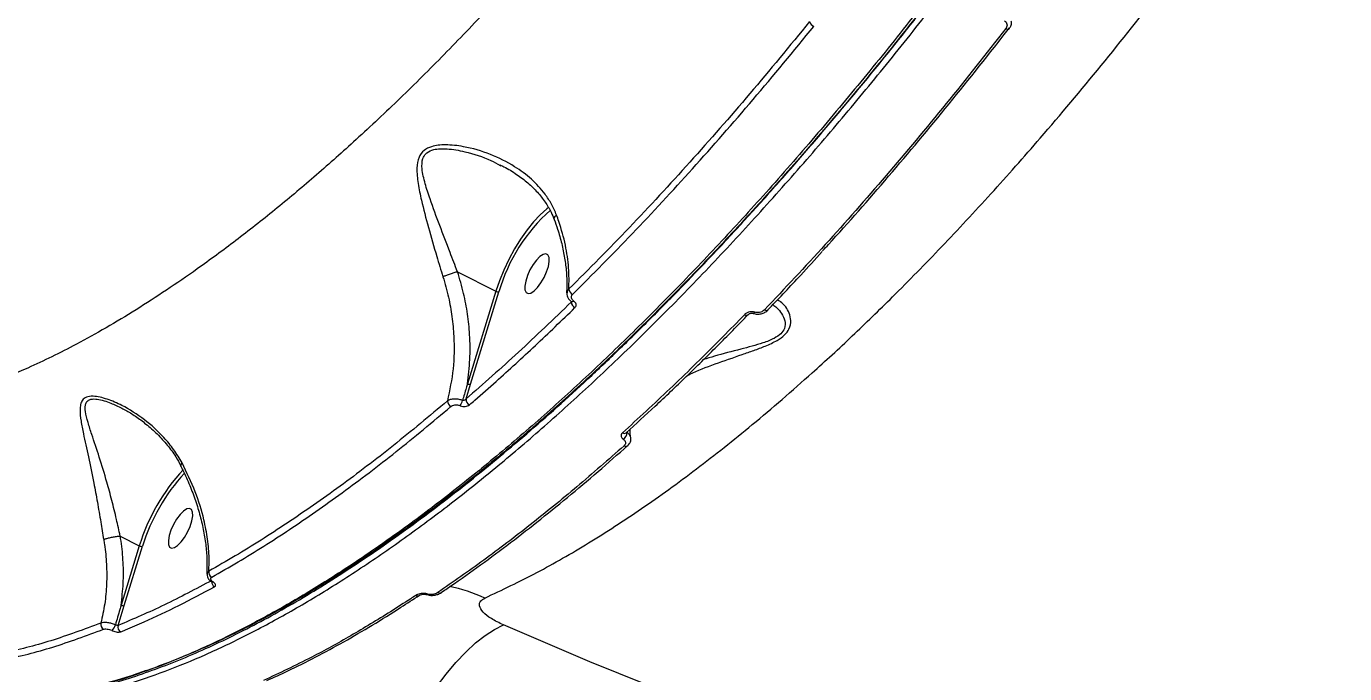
# Model space of a CAD drawing. Header units: millimetres. Extents: x -10881 to 8954, y -8695 to 5624.
# Drawn here: x 2925.6 to 3196.2, y -3752.9 to -3620 of the extents above; entities that cross this region are included whole.
import ezdxf

# ---------------------------------------------------------------- set-up
doc = ezdxf.new("R2010")
doc.units = ezdxf.units.MM
for name, color, linetype in [('DIKOM_ОБЪЕКТ', 7, 'Continuous'), ('DIKOM_РАЗМЕР_ЗОНА', 7, 'Continuous'), ('DIKOM_РАЗМЕР_ОБЪЕКТА', 7, 'Continuous')]:
    doc.layers.add(name, color=color, linetype=linetype)
doc.styles.add('style1', font='arial.ttf', dxfattribs={"width": 0.8})
doc.dimstyles.new('1-50', dxfattribs={"dimtxt": 300, "dimasz": 200, "dimexe": 100, "dimexo": 0, "dimgap": 100, "dimtad": 1, "dimtxsty": 'style1', "dimcen": 200, "dimclrd": 7, "dimclre": 7, "dimclrt": 7, "dimadec": 1, "dimazin": 2, "dimtfac": 1, "dimtmove": 0, "dimatfit": 2, "dimfxl": 0, "dimlwd": 25, "dimlwe": 18, "dimarcsym": 0})

# ---------------------------------------------------------------- blocks, each defined once
blk = doc.blocks.new('*D10')
at = {"layer": 'Defpoints', "color": 0, "transparency": 16777216}
for p in [(-7152.73, 2730.8), (7385.22, 911.28), (7385.22, -7693.77)]:
    blk.add_point(p, dxfattribs=at)
at = {"layer": 'DIKOM_РАЗМЕР_ОБЪЕКТА', "color": 7, "lineweight": 18, "transparency": 16777216}
for p, q in [((-7152.73, 2730.8), (-7152.73, -7793.77)), ((7385.22, 911.28), (7385.22, -7793.77))]:
    blk.add_line(p, q, dxfattribs=at)
at = {"layer": 'DIKOM_РАЗМЕР_ОБЪЕКТА', "color": 7, "lineweight": 25, "transparency": 16777216}
blk.add_line((-6952.73, -7693.77), (7185.22, -7693.77), dxfattribs=at)
at = {"layer": 'DIKOM_РАЗМЕР_ОБЪЕКТА', "color": 7, "transparency": 16777216}
for points in [[(-6952.73, -7660.43), (-6952.73, -7727.1), (-7152.73, -7693.77)], [(7185.22, -7660.43), (7185.22, -7727.1), (7385.22, -7693.77)]]:
    blk.add_solid(points, dxfattribs=at)
at = {"layer": 'DIKOM_РАЗМЕР_ОБЪЕКТА', "color": 7, "transparency": 16777216, "insert": (116.24, -7440.59), "char_height": 300, "attachment_point": 5, "style": 'style1'}
blk.add_mtext('14500', dxfattribs=at)
blk = doc.blocks.new('*D12')
at = {"layer": 'Defpoints', "color": 0, "transparency": 16777216}
for p in [(-9113.32, 3014.05), (8954.2, 2756.48), (8954.2, -8594.51)]:
    blk.add_point(p, dxfattribs=at)
at = {"layer": 'DIKOM_РАЗМЕР_ЗОНА', "color": 7, "lineweight": 18, "transparency": 16777216}
for p, q in [((-9113.32, 3014.05), (-9113.32, -8694.51)), ((8954.2, 2756.48), (8954.2, -8694.51))]:
    blk.add_line(p, q, dxfattribs=at)
at = {"layer": 'DIKOM_РАЗМЕР_ЗОНА', "color": 7, "lineweight": 25, "transparency": 16777216}
blk.add_line((-8913.32, -8594.51), (8754.2, -8594.51), dxfattribs=at)
at = {"layer": 'DIKOM_РАЗМЕР_ЗОНА', "color": 7, "transparency": 16777216}
for points in [[(-8913.32, -8561.18), (-8913.32, -8627.85), (-9113.32, -8594.51)], [(8754.2, -8561.18), (8754.2, -8627.85), (8954.2, -8594.51)]]:
    blk.add_solid(points, dxfattribs=at)
at = {"layer": 'DIKOM_РАЗМЕР_ЗОНА', "color": 7, "transparency": 16777216, "insert": (-79.56, -8341.34), "char_height": 300, "attachment_point": 5, "style": 'style1'}
blk.add_mtext('18000', dxfattribs=at)

msp = doc.modelspace()

# ---------------------------------------------------------------- linework, layer by layer
at = {"layer": 'DIKOM_ОБЪЕКТ', "color": 7, "linetype": 'Continuous', "lineweight": 15}
for p, q in [((3022.783, -3648.512), (3022.99, -3648.621)), ((3014.096, -3670.385), (3021.934, -3674.377)), ((3021.934, -3674.377), (3016.108, -3693.351)), ((3016.768, -3693.444), (3022.593, -3674.47)), ((3037.44, -3676.501), (3037.43, -3676.583)), ((3015.823, -3696.486), (3016.768, -3693.444)), ((2944.894, -3698.264), (2945.048, -3698.335)), ((3048.707, -3703.404), (3048.703, -3703.412)), ((3049.033, -3706.063), (3049.059, -3706.039)), ((2944.855, -3724.628), (2948.765, -3726.62)), ((2948.765, -3726.62), (2945.025, -3738.799)), ((2945.685, -3738.892), (2949.424, -3726.713)), ((3006.276, -3736.777), (3006.26, -3736.787)), ((3007.679, -3736.595), (3007.874, -3736.648)), ((2944.417, -3742.973), (2945.685, -3738.892))]:
    msp.add_line(p, q, dxfattribs=at)
at = {"layer": 'DIKOM_ОБЪЕКТ', "color": 7, "linetype": 'Continuous', "lineweight": 15, "flags": 128}
for points in [[(3126.617, -3620.44), (3126.771, -3620.508), (3126.917, -3620.553), (3127.048, -3620.575), (3127.161, -3620.572), (3127.252, -3620.544), (3127.317, -3620.493)], [(3032.75, -3657.171), (3032.385, -3657.457), (3031.053, -3658.655), (3029.697, -3660.112), (3028.348, -3661.795), (3027.034, -3663.669), (3025.785, -3665.693), (3024.626, -3667.822), (3023.583, -3670.011), (3022.679, -3672.212), (3021.934, -3674.377)], [(3027.927, -3674.101), (3028.158, -3674.634), (3028.57, -3674.854), (3029.13, -3674.744), (3029.793, -3674.314), (3030.504, -3673.596), (3031.207, -3672.651), (3031.844, -3671.554), (3032.364, -3670.395), (3032.724, -3669.267), (3032.896, -3668.261), (3032.865, -3667.459), (3032.634, -3666.927), (3032.222, -3666.707), (3031.662, -3666.816), (3030.999, -3667.247), (3030.288, -3667.964), (3029.585, -3668.91), (3028.948, -3670.006), (3028.428, -3671.166), (3028.068, -3672.294), (3027.896, -3673.3), (3027.927, -3674.101)], [(3075.074, -3678.675), (3075.024, -3678.747), (3074.975, -3678.807), (3074.928, -3678.855), (3074.883, -3678.891), (3074.842, -3678.912), (3074.805, -3678.92), (3074.772, -3678.914), (3074.744, -3678.895)], [(3077.833, -3678.177), (3077.853, -3678.155), (3077.857, -3678.149)], [(2954.758, -3726.344), (2954.989, -3726.876), (2955.401, -3727.097), (2955.961, -3726.987), (2956.624, -3726.556), (2957.335, -3725.839), (2958.038, -3724.894), (2958.675, -3723.797), (2959.195, -3722.637), (2959.555, -3721.509), (2959.727, -3720.504), (2959.696, -3719.702), (2959.465, -3719.17), (2959.053, -3718.949), (2958.493, -3719.059), (2957.83, -3719.49), (2957.119, -3720.207), (2956.416, -3721.152), (2955.779, -3722.249), (2955.259, -3723.409), (2954.899, -3724.537), (2954.727, -3725.542), (2954.758, -3726.344)], [(3007.83, -3736.51), (3007.802, -3736.543), (3007.775, -3736.57), (3007.749, -3736.59), (3007.726, -3736.603), (3007.705, -3736.61), (3007.686, -3736.61), (3007.669, -3736.603), (3007.655, -3736.59)], [(3010.792, -3736.212), (3010.8, -3736.206), (3010.835, -3736.18)], [(2996.449, -3781.998), (2997.698, -3778.453), (2999.093, -3774.914), (3000.621, -3771.413), (3002.269, -3767.983), (3004.021, -3764.655), (3005.861, -3761.458), (3007.773, -3758.423), (3009.74, -3755.577), (3011.742, -3752.946), (3013.763, -3750.554), (3015.783, -3748.423), (3017.784, -3746.571), (3019.748, -3745.017), (3021.657, -3743.774), (3023.494, -3742.853)], [(3336.034, -3822.97), (3317.247, -3821.17), (3298.481, -3819.001), (3279.742, -3816.463), (3261.035, -3813.556), (3242.366, -3810.283), (3223.742, -3806.643), (3205.169, -3802.638), (3186.651, -3798.27), (3168.196, -3793.539), (3149.809, -3788.447), (3131.496, -3782.996), (3113.263, -3777.188), (3095.115, -3771.024), (3077.058, -3764.507), (3059.099, -3757.637), (3041.242, -3750.419), (3023.494, -3742.853)]]:
    msp.add_lwpolyline(points, dxfattribs=at)
at = {"layer": 'DIKOM_ОБЪЕКТ', "color": 7, "linetype": 'Continuous', "lineweight": 15}
for centre, radius, start, end in [((3087.921, -3618.501), 1.651, 198.64626, 245.31534), ((3127.157, -3620.364), 0.206, 321.31134, 355.39127), ((3056.488, -3684.155), 35.251, 131.46152, 164.05365), ((3022.379, -3673.611), 0.886, 239.86352, 284.03545), ((3038.291, -3673.788), 1.355, 185.183, 244.28767), ((3038.749, -3676.537), 1.32, 182.00326, 244.73581), ((3037.622, -3676.06), 0.452, 248.87547, 315.77888), ((3073.363, -3678.653), 0.643, 234.8722, 306.79338), ((3077.453, -3677.654), 0.646, 235.11994, 306.00855), ((3016.553, -3692.585), 0.886, 239.86372, 284.03479), ((3013.291, -3696.882), 1.271, 179.36764, 243.50553), ((3012.03, -3695.995), 3.179, 324.18667, 345.37574), ((3017.078, -3696.552), 1.256, 177.00913, 243.96483), ((3048.303, -3702.873), 0.671, 236.88351, 307.02237), ((3047.302, -3703.395), 1.574, 300.62703, 2.74333), ((3048.638, -3705.511), 0.679, 237.40088, 305.60839), ((2987.337, -3738.467), 40.35, 137.1751, 162.92595), ((2986.748, -3738.144), 39.035, 137.41221, 162.97214), ((2949.21, -3725.854), 0.886, 239.86352, 284.03545), ((2964.18, -3732.046), 1.158, 169.33671, 241.80328), ((2964.762, -3733.995), 1.169, 179.67774, 241.57406), ((2963.788, -3733.753), 0.314, 242.68514, 294.25233), ((3005.87, -3736.151), 0.746, 240.71521, 301.50488), ((3010.41, -3735.581), 0.737, 240.40563, 301.14698), ((3005.095, -3769.487), 35.302, 65.58535, 78.03363), ((2945.47, -3738.033), 0.886, 239.86372, 284.03479), ((2941.961, -3742.768), 1.115, 165.23789, 241.08676), ((2941.047, -3742.043), 2.91, 317.36246, 344.0876), ((2945.483, -3743.299), 1.115, 162.98378, 241.27162)]:
    msp.add_arc(centre, radius, start, end, dxfattribs=at)
for points, knots in [([(2932.137, -3758.44), (2934.133, -3758.063), (2938.656, -3757.211), (2945.962, -3755.212), (2954.051, -3752.453), (2962.382, -3749.029), (2970.998, -3744.929), (2979.872, -3740.144), (2989.014, -3734.657), (2998.346, -3728.505), (3007.741, -3721.774), (3017.152, -3714.516), (3026.581, -3706.752), (3036.124, -3698.403), (3045.836, -3689.415), (3055.68, -3679.808), (3065.664, -3669.562), (3075.699, -3658.758), (3085.649, -3647.545), (3095.472, -3635.99), (3105.173, -3624.106), (3114.854, -3611.77), (3124.567, -3598.909), (3134.271, -3585.562), (3143.971, -3571.712), (3153.578, -3557.474), (3162.853, -3543.212), (3171.766, -3529.011), (3180.336, -3514.886), (3188.763, -3500.513), (3197.088, -3485.815), (3205.276, -3470.842), (3213.327, -3455.58), (3221.171, -3440.155), (3228.8, -3424.573), (3236.184, -3408.896), (3243.326, -3393.115), (3250.201, -3377.272), (3256.846, -3361.281), (3263.223, -3345.206), (3269.329, -3329.039), (3275.103, -3312.923), (3280.469, -3297.077), (3285.418, -3281.565), (3289.966, -3266.37), (3294.162, -3251.336), (3298.024, -3236.381), (3301.524, -3221.573), (3304.658, -3206.908), (3307.38, -3192.529), (3309.764, -3178.181), (3310.987, -3168.869), (3311.615, -3164.093)], [0, 0, 0, 0, 0.0156506, 0.0354738, 0.0552971, 0.075258, 0.095219, 0.1156142, 0.1360095, 0.1565548, 0.1771001, 0.1969234, 0.2167466, 0.2367076, 0.2566685, 0.2770638, 0.297459, 0.3180044, 0.3385497, 0.358373, 0.3781962, 0.3981572, 0.4181181, 0.4385134, 0.4589086, 0.4794539, 0.4999993, 0.5191131, 0.5382268, 0.557464, 0.5767011, 0.5963257, 0.6159504, 0.6357087, 0.6554669, 0.6752902, 0.6951135, 0.7150745, 0.7350355, 0.7554308, 0.7758261, 0.7963715, 0.8169168, 0.8367401, 0.8565634, 0.8765245, 0.8964855, 0.9168808, 0.9372761, 0.9578214, 0.9783668, 1, 1, 1, 1]), ([(3019.686, -3737.342), (3023.232, -3735.669), (3030.19, -3732.385), (3040.957, -3726.173), (3051.877, -3719.104), (3063.09, -3711.003), (3074.772, -3701.738), (3085.467, -3692.498), (3095.089, -3683.616), (3103.951, -3675.026), (3113.449, -3665.337), (3123.569, -3654.459), (3134.504, -3642.107), (3146.225, -3628.145), (3158.581, -3612.588), (3170.392, -3596.911), (3181.636, -3581.25), (3191.904, -3566.289), (3201.527, -3551.676), (3210.366, -3537.738), (3218.902, -3523.774), (3228.047, -3508.267), (3237.557, -3491.45), (3247.342, -3473.318), (3256.093, -3456.352), (3264.127, -3440.086), (3271.359, -3424.827), (3278.201, -3409.781), (3285.381, -3393.318), (3292.653, -3375.766), (3299.904, -3357.191), (3306.176, -3340.117), (3311.738, -3324.018), (3316.572, -3309.146), (3320.973, -3294.7), (3324.971, -3280.617), (3328.66, -3266.659), (3330.818, -3257.52), (3331.898, -3252.951)], [0, 0, 0, 0, 0.032111, 0.0630277, 0.0939444, 0.1253135, 0.1566826, 0.1898356, 0.2118035, 0.2337714, 0.2604105, 0.2870646, 0.3137037, 0.3466931, 0.3796826, 0.4118188, 0.4412645, 0.4707102, 0.4960711, 0.5214321, 0.5455478, 0.5696635, 0.6018526, 0.6313464, 0.6608402, 0.686242, 0.7116437, 0.7357977, 0.7599516, 0.7922212, 0.8217882, 0.8513553, 0.8768194, 0.9022834, 0.926496, 0.9507086, 0.9753543, 1, 1, 1, 1]), ([(3231.015, -3415.478), (3229.056, -3419.604), (3224.618, -3428.951), (3217.435, -3443.445), (3209.473, -3458.956), (3201.257, -3474.371), (3192.754, -3489.756), (3183.981, -3505.063), (3174.937, -3520.276), (3165.689, -3535.276), (3156.373, -3549.841), (3147.026, -3563.939), (3137.658, -3577.571), (3128.16, -3590.899), (3118.491, -3603.973), (3108.675, -3616.747), (3098.716, -3629.201), (3088.69, -3641.234), (3078.745, -3652.669), (3068.912, -3663.49), (3059.197, -3673.708), (3049.488, -3683.445), (3039.743, -3692.734), (3029.991, -3701.535), (3020.24, -3709.827), (3010.566, -3717.536), (3001.112, -3724.552), (2991.902, -3730.875), (2982.936, -3736.527), (2974.11, -3741.576), (2965.387, -3746.033), (2956.799, -3749.869), (2948.355, -3753.062), (2940.124, -3755.58), (2932.228, -3757.381), (2924.673, -3758.509), (2917.491, -3758.903), (2912.587, -3758.901), (2910.165, -3758.575), (2909.961, -3758.547)], [0, 0, 0, 0, 0.0216513, 0.0490504, 0.0764965, 0.1040855, 0.1317226, 0.1599108, 0.1881503, 0.2165455, 0.2449931, 0.2723922, 0.2998383, 0.3274273, 0.3550644, 0.3832526, 0.411492, 0.4398872, 0.4683349, 0.4957339, 0.52318, 0.550769, 0.5784061, 0.6065943, 0.6348337, 0.6632289, 0.6916766, 0.7190756, 0.7465217, 0.7741107, 0.8017478, 0.8299359, 0.8581754, 0.8865706, 0.9150182, 0.9424172, 0.9698633, 0.9974523, 1, 1, 1, 1]), ([(2910.26, -3758.674), (2910.62, -3758.713), (2912.459, -3758.916), (2915.905, -3758.997), (2920.604, -3758.905), (2925.451, -3758.502), (2930.431, -3757.817), (2935.535, -3756.843), (2940.741, -3755.585), (2946.031, -3754.047), (2951.397, -3752.231), (2956.842, -3750.139), (2962.367, -3747.769), (2967.974, -3745.122), (2973.664, -3742.198), (2979.439, -3738.995), (2985.301, -3735.514), (2991.251, -3731.752), (2997.291, -3727.708), (3003.411, -3723.389), (3009.586, -3718.813), (3015.792, -3713.996), (3022.017, -3708.948), (3028.263, -3703.669), (3034.533, -3698.157), (3040.828, -3692.41), (3047.15, -3686.428), (3053.502, -3680.209), (3059.884, -3673.751), (3066.3, -3667.052), (3072.75, -3660.109), (3079.23, -3652.928), (3085.715, -3645.537), (3092.181, -3637.961), (3098.609, -3630.223), (3104.998, -3622.325), (3111.35, -3614.263), (3117.669, -3606.037), (3123.956, -3597.642), (3130.213, -3589.078), (3136.441, -3580.341), (3142.643, -3571.43), (3148.82, -3562.34), (3154.97, -3553.074), (3161.078, -3543.658), (3167.116, -3534.13), (3173.064, -3524.523), (3178.916, -3514.846), (3184.676, -3505.096), (3190.347, -3495.267), (3195.929, -3485.358), (3201.425, -3475.366), (3206.836, -3465.288), (3212.164, -3455.121), (3217.411, -3444.861), (3222.573, -3434.507), (3227.298, -3424.818), (3230.248, -3418.568), (3231.549, -3415.813)], [0, 0, 0, 0, 0.00438332, 0.02238592, 0.04045452, 0.05860879, 0.07686742, 0.09522276, 0.11355924, 0.13179352, 0.14995766, 0.16807063, 0.18615159, 0.20421991, 0.22229523, 0.24039081, 0.25852649, 0.27672236, 0.29499864, 0.31336971, 0.33174198, 0.35001196, 0.36819794, 0.38632057, 0.40440051, 0.4224584, 0.44051488, 0.45858648, 0.47669107, 0.49484926, 0.51308166, 0.53140888, 0.54977082, 0.56805712, 0.58625351, 0.60438078, 0.62245965, 0.64051081, 0.65855494, 0.67661044, 0.69469329, 0.71282413, 0.73102355, 0.74931215, 0.76767095, 0.78598891, 0.80420518, 0.82234643, 0.8404334, 0.85848678, 0.87652724, 0.89457515, 0.91264455, 0.93075605, 0.94893024, 0.96718771, 0.98553617, 1, 1, 1, 1]), ([(3231.469, -3415.755), (3230.175, -3418.52), (3226.526, -3426.321), (3220.247, -3439.078), (3212.665, -3454.039), (3204.84, -3468.907), (3196.746, -3483.761), (3188.402, -3498.54), (3179.801, -3513.249), (3171.01, -3527.763), (3162.034, -3542.072), (3152.907, -3556.116), (3143.623, -3569.903), (3134.206, -3583.391), (3124.603, -3596.649), (3114.85, -3609.614), (3104.94, -3622.284), (3094.958, -3634.538), (3085.042, -3646.212), (3075.233, -3657.274), (3065.527, -3667.749), (3055.823, -3677.749), (3046.067, -3687.32), (3036.301, -3696.41), (3026.519, -3705.008), (3016.811, -3713.03), (3007.023, -3720.587), (2997.199, -3727.612), (2987.348, -3734.06), (2977.653, -3739.795), (2968.068, -3744.832), (2958.63, -3749.134), (2949.362, -3752.651), (2940.324, -3755.413), (2934.55, -3756.546), (2931.659, -3757.113)], [0, 0, 0, 0, 0.0157672, 0.0444681, 0.073169, 0.1020552, 0.1309413, 0.1604093, 0.1898774, 0.219546, 0.2492146, 0.2789809, 0.3087471, 0.3387202, 0.3686932, 0.3993183, 0.4299435, 0.460794, 0.4916444, 0.5214107, 0.551177, 0.58115, 0.611123, 0.6417481, 0.6723733, 0.7032238, 0.7340743, 0.7665726, 0.7991377, 0.8319058, 0.8647422, 0.8983697, 0.932071, 0.9659975, 1, 1, 1, 1]), ([(3143.221, -3439.079), (3140.273, -3444.567), (3134.355, -3455.581), (3125.135, -3471.822), (3115.628, -3487.909), (3105.841, -3503.756), (3095.76, -3519.384), (3085.443, -3534.681), (3074.897, -3549.623), (3064.884, -3563.163), (3055.447, -3575.383), (3046.638, -3586.344), (3037.75, -3596.954), (3028.808, -3607.178), (3019.802, -3617.018), (3010.773, -3626.422), (3001.729, -3635.373), (2993.001, -3643.555), (2984.605, -3651), (2976.544, -3657.753), (2968.55, -3664.048), (2961.143, -3669.502), (2954.329, -3674.194), (2948.083, -3678.222), (2941.915, -3681.924), (2934.453, -3686.056), (2926.711, -3689.846), (2918.746, -3693.162), (2911.823, -3695.597), (2905.07, -3697.508), (2898.92, -3698.803), (2893.353, -3699.587), (2888.327, -3699.963), (2883.44, -3699.988), (2877.628, -3699.583), (2871.476, -3698.508), (2865.137, -3696.47), (2860.818, -3694.658), (2858.59, -3693.265), (2858.111, -3692.966)], [0, 0, 0, 0, 0.0322987, 0.0648166, 0.0974127, 0.130482, 0.1636338, 0.1972706, 0.2309945, 0.2649568, 0.2924033, 0.3199838, 0.3476124, 0.3755279, 0.4034933, 0.4317507, 0.4600601, 0.4885118, 0.5142919, 0.5400719, 0.5660113, 0.5919507, 0.6129169, 0.633883, 0.6549348, 0.6759865, 0.711326, 0.7370448, 0.7627636, 0.7886412, 0.8145188, 0.8354348, 0.8563508, 0.877352, 0.8983532, 0.9336075, 0.9627799, 0.99201, 1, 1, 1, 1]), ([(3086.357, -3619.028), (3082.272, -3624.001), (3074.09, -3633.96), (3061.736, -3648.016), (3049.331, -3661.471), (3041.075, -3669.76), (3036.941, -3673.91)], [0, 0, 0, 0, 0.24825272, 0.49719376, 0.74824086, 1, 1, 1, 1]), ([(3037.703, -3675.009), (3041.788, -3670.908), (3049.97, -3662.695), (3062.345, -3649.287), (3074.786, -3635.146), (3083.079, -3625.054), (3087.232, -3620)], [0, 0, 0, 0, 0.2482522, 0.497193, 0.7482405, 1, 1, 1, 1]), ([(3126.617, -3620.44), (3122.54, -3625.629), (3114.374, -3636.023), (3102.004, -3650.781), (3089.556, -3664.969), (3081.245, -3673.775), (3077.084, -3678.184)], [0, 0, 0, 0, 0.2482503, 0.4971899, 0.7482385, 1, 1, 1, 1]), ([(3089.024, -3666.049), (3089.425, -3665.621), (3093.931, -3660.798), (3102.596, -3650.798), (3114.996, -3636.072), (3123.236, -3625.58), (3127.362, -3620.326)], [0, 0, 0, 0, 0.0312841, 0.3520717, 0.6755765, 1, 1, 1, 1]), ([(3126.382, -3618.84), (3126.496, -3618.939), (3126.722, -3619.137), (3126.879, -3619.54), (3126.873, -3619.965), (3126.744, -3620.268), (3126.635, -3620.415), (3126.617, -3620.44)], [0, 0, 0, 0, 0.2376974, 0.4754976, 0.7137247, 0.9520118, 1, 1, 1, 1]), ([(3127.29, -3620.472), (3127.416, -3620.301), (3127.697, -3619.92), (3127.832, -3619.352), (3127.753, -3619.024), (3127.733, -3618.943)], [0, 0, 0, 0, 0.3828205, 0.8488949, 1, 1, 1, 1]), ([(3034.401, -3658.733), (3034.08, -3657.981), (3033.432, -3656.463), (3031.771, -3653.936), (3029.303, -3651.258), (3025.545, -3648.47), (3020.853, -3646.131), (3015.969, -3644.688), (3011.806, -3644.21), (3008.969, -3644.486), (3007.065, -3645.419), (3005.962, -3646.948), (3005.623, -3649.296), (3005.941, -3652.277), (3006.781, -3656.3), (3008.097, -3661.267), (3009.617, -3666.595), (3010.665, -3670.005), (3011.093, -3671.397)], [0, 0, 0, 0, 0.0400994, 0.0808883, 0.149972, 0.2211627, 0.3125707, 0.4066966, 0.4681058, 0.5184496, 0.5509518, 0.5857536, 0.6308473, 0.6885498, 0.7478282, 0.8397944, 0.9345761, 1, 1, 1, 1]), ([(3014.088, -3670.384), (3014.087, -3670.383), (3013.57, -3669.06), (3012.33, -3665.851), (3010.397, -3660.798), (3008.648, -3656.116), (3007.388, -3652.258), (3006.731, -3649.475), (3006.767, -3647.373), (3007.346, -3646.348), (3008.074, -3645.688), (3009.067, -3645.265), (3010.525, -3645.088), (3012.662, -3645.128), (3016.208, -3645.789), (3019.917, -3646.922), (3022.172, -3648.173), (3022.783, -3648.512)], [0, 0, 0, 0, 0.0000834, 0.0932909, 0.2249091, 0.3601811, 0.4410352, 0.5233138, 0.582834, 0.6169363, 0.6270142, 0.6683762, 0.7015724, 0.7357232, 0.8210015, 0.9515389, 1, 1, 1, 1]), ([(3022.832, -3648.446), (3023.087, -3648.563), (3024.279, -3649.11), (3026.204, -3650.33), (3028.518, -3652.074), (3030.477, -3653.976), (3032.068, -3655.996), (3033.23, -3657.88), (3033.723, -3659.157), (3033.919, -3659.665)], [0, 0, 0, 0, 0.0510338, 0.2382509, 0.4170949, 0.5867347, 0.747288, 0.8996368, 1, 1, 1, 1]), ([(3033.911, -3659.643), (3034.156, -3660.303), (3034.775, -3661.967), (3035.497, -3664.617), (3036.108, -3667.575), (3036.451, -3670.47), (3036.571, -3672.865), (3036.477, -3674.234), (3036.444, -3674.713)], [0, 0, 0, 0, 0.1255001, 0.3160581, 0.5081318, 0.7014175, 0.8955254, 1, 1, 1, 1]), ([(3033.978, -3659.62), (3033.953, -3659.561), (3033.887, -3659.401), (3034.049, -3659.104), (3034.262, -3658.861), (3034.375, -3658.757), (3034.401, -3658.733)], [0, 0, 0, 0, 0.2499691, 0.6838839, 0.9277489, 1, 1, 1, 1]), ([(3036.941, -3673.91), (3036.968, -3672.474), (3037.022, -3669.575), (3036.299, -3664.896), (3035.311, -3661.242), (3034.56, -3659.171), (3034.401, -3658.733)], [0, 0, 0, 0, 0.2991599, 0.6039868, 0.9163485, 1, 1, 1, 1]), ([(3077.837, -3678.127), (3077.923, -3678.039), (3080.151, -3675.75), (3083.851, -3671.803), (3087.465, -3667.842), (3088.932, -3666.235)], [0, 0, 0, 0, 0.0233615, 0.6037273, 1, 1, 1, 1]), ([(3014.088, -3670.384), (3013.845, -3670.452), (3013.359, -3670.588), (3012.537, -3670.853), (3011.785, -3671.119), (3011.323, -3671.3), (3011.125, -3671.384), (3011.093, -3671.397)], [0, 0, 0, 0, 0.2440021, 0.4880042, 0.7320067, 0.9571012, 1, 1, 1, 1]), ([(3011.093, -3671.397), (3011.498, -3672.797), (3012.28, -3675.502), (3012.991, -3679.601), (3013.446, -3684.52), (3013.364, -3690.4), (3012.472, -3694.693), (3012.02, -3696.868)], [0, 0, 0, 0, 0.164794, 0.3184402, 0.4735199, 0.7333093, 1, 1, 1, 1]), ([(3014.096, -3670.385), (3014.095, -3670.385), (3014.092, -3670.384), (3014.089, -3670.383), (3014.088, -3670.384), (3014.088, -3670.384)], [0, 0, 0, 0, 0.5019097, 0.9101308, 1, 1, 1, 1]), ([(3016.108, -3693.351), (3016.31, -3691.707), (3016.716, -3688.396), (3016.654, -3683.583), (3016.189, -3679.038), (3015.396, -3674.72), (3014.538, -3671.859), (3014.096, -3670.385)], [0, 0, 0, 0, 0.21989741, 0.44277535, 0.62367115, 0.80625706, 1, 1, 1, 1]), ([(3036.941, -3673.91), (3036.908, -3673.944), (3036.726, -3674.13), (3036.542, -3674.403), (3036.555, -3674.654), (3036.558, -3674.717)], [0, 0, 0, 0, 0.1440345, 0.7857097, 1, 1, 1, 1]), ([(3037.43, -3676.583), (3033.811, -3680.069), (3026.565, -3687.05), (3019.406, -3693.338), (3015.823, -3696.486)], [0, 0, 0, 0, 0.4994501, 1, 1, 1, 1]), ([(3036.548, -3674.757), (3036.546, -3674.951), (3036.542, -3675.376), (3036.875, -3675.969), (3037.215, -3676.336), (3037.447, -3676.47), (3037.461, -3676.478)], [0, 0, 0, 0, 0.2848654, 0.6222002, 0.9769206, 1, 1, 1, 1]), ([(3037.946, -3676.375), (3037.831, -3676.282), (3037.602, -3676.096), (3037.441, -3675.745), (3037.444, -3675.39), (3037.572, -3675.145), (3037.682, -3675.03), (3037.703, -3675.009)], [0, 0, 0, 0, 0.236408, 0.4729314, 0.7098822, 0.9468304, 1, 1, 1, 1]), ([(3037.454, -3676.481), (3037.463, -3676.486), (3037.509, -3676.512), (3037.533, -3676.547), (3037.531, -3676.542), (3037.53, -3676.541)], [0, 0, 0, 0, 0.1286982, 0.6817171, 1, 1, 1, 1]), ([(3038.186, -3677.73), (3038.207, -3677.709), (3038.317, -3677.595), (3038.445, -3677.352), (3038.447, -3677), (3038.287, -3676.652), (3038.059, -3676.467), (3037.946, -3676.375)], [0, 0, 0, 0, 0.0545852, 0.2913569, 0.527817, 0.7639702, 1, 1, 1, 1]), ([(3061.292, -3691.623), (3061.448, -3691.547), (3063.189, -3690.689), (3066.983, -3689.262), (3071.446, -3687.721), (3074.919, -3686.53), (3077.366, -3685.614), (3079.597, -3684.581), (3081.296, -3683.359), (3082.351, -3681.924), (3082.596, -3680.355), (3082.22, -3678.83), (3081.451, -3677.528), (3080.594, -3676.596), (3079.938, -3676.27), (3079.707, -3676.154)], [0, 0, 0, 0, 0.01376699, 0.15428959, 0.29900436, 0.36023545, 0.42226823, 0.492012, 0.54793051, 0.60390215, 0.68605943, 0.76979627, 0.85535664, 0.94889, 1, 1, 1, 1]), ([(3078.804, -3677.111), (3079.082, -3677.314), (3079.766, -3677.816), (3080.652, -3678.935), (3081.338, -3680.351), (3081.388, -3681.816), (3080.549, -3683.118), (3078.977, -3684.168), (3076.865, -3684.978), (3074.521, -3685.666), (3071.173, -3686.549), (3067.763, -3687.378), (3065.313, -3688.165), (3064.563, -3688.407)], [0, 0, 0, 0, 0.0714232, 0.1761459, 0.2824701, 0.3799525, 0.4436767, 0.5072146, 0.5894254, 0.6648153, 0.7414959, 0.9208309, 1, 1, 1, 1]), ([(3016.527, -3697.681), (3016.89, -3697.366), (3018.707, -3695.793), (3023.206, -3691.822), (3030.054, -3685.58), (3035.474, -3680.348), (3038.186, -3677.73)], [0, 0, 0, 0, 0.0507678, 0.2538476, 0.6266954, 1, 1, 1, 1]), ([(3072.993, -3679.179), (3072.622, -3679.561), (3070.768, -3681.472), (3065.648, -3686.664), (3057.645, -3694.524), (3051.175, -3700.463), (3047.937, -3703.435)], [0, 0, 0, 0, 0.0441427, 0.2207211, 0.6100162, 1, 1, 1, 1]), ([(3048.703, -3703.404), (3050.68, -3701.604), (3054.77, -3697.88), (3061.001, -3691.94), (3067.371, -3685.69), (3071.625, -3681.338), (3073.747, -3679.167)], [0, 0, 0, 0, 0.2384495, 0.49325, 0.7471791, 1, 1, 1, 1]), ([(3075.074, -3678.675), (3074.908, -3678.634), (3074.579, -3678.552), (3074.024, -3678.606), (3073.485, -3678.789), (3073.154, -3679.017), (3073.01, -3679.162), (3072.993, -3679.179)], [0, 0, 0, 0, 0.2147712, 0.4259281, 0.681714, 0.9641494, 1, 1, 1, 1]), ([(3073.699, -3679.226), (3073.723, -3679.197), (3073.785, -3679.121), (3073.989, -3678.982), (3074.259, -3678.895), (3074.475, -3678.871), (3074.632, -3678.88), (3074.748, -3678.904), (3074.824, -3678.933), (3074.861, -3678.955), (3074.87, -3678.962), (3074.872, -3678.963)], [0, 0, 0, 0, 0.1637674, 0.4296068, 0.6052018, 0.7223047, 0.8049302, 0.8650158, 0.9288565, 0.9866819, 1, 1, 1, 1]), ([(3074.998, -3678.95), (3075.128, -3678.99), (3075.518, -3679.108), (3076.23, -3679.049), (3077.026, -3678.796), (3077.565, -3678.469), (3077.784, -3678.214), (3077.824, -3678.168)], [0, 0, 0, 0, 0.1292934, 0.3853268, 0.6503736, 0.936621, 1, 1, 1, 1]), ([(3077.084, -3678.184), (3076.92, -3678.323), (3076.632, -3678.567), (3076.071, -3678.747), (3075.545, -3678.794), (3075.231, -3678.715), (3075.074, -3678.675)], [0, 0, 0, 0, 0.3292165, 0.5797724, 0.7886019, 1, 1, 1, 1]), ([(3016.108, -3693.351), (3016.025, -3693.646), (3015.7, -3694.797), (3015.359, -3695.944), (3015.105, -3696.798)], [0, 0, 0, 0, 0.2563729, 1, 1, 1, 1]), ([(2957.533, -3709.611), (2956.989, -3708.691), (2955.893, -3706.837), (2953.364, -3703.778), (2949.846, -3700.573), (2945.809, -3698.018), (2942.674, -3696.655), (2940.684, -3696.087), (2939.175, -3695.871), (2937.876, -3696.036), (2937.046, -3696.671), (2936.663, -3697.597), (2936.542, -3699.005), (2936.769, -3700.995), (2937.384, -3704.146), (2938.323, -3708.335), (2939.319, -3713.117), (2940.165, -3717.659), (2940.834, -3721.58), (2941.256, -3724.146), (2941.454, -3725.349)], [0, 0, 0, 0, 0.0515649, 0.1038944, 0.1938056, 0.2863971, 0.343697, 0.372759, 0.4024673, 0.4366789, 0.4671091, 0.4964619, 0.5269704, 0.5803763, 0.634947, 0.725167, 0.8181223, 0.8802031, 0.943889, 1, 1, 1, 1]), ([(2944.849, -3724.627), (2944.848, -3724.626), (2944.599, -3723.489), (2944.049, -3721.026), (2943.138, -3717.296), (2941.974, -3712.973), (2940.547, -3708.371), (2939.21, -3704.35), (2938.193, -3701.277), (2937.691, -3699.273), (2937.612, -3697.916), (2937.876, -3697.073), (2938.512, -3696.53), (2939.724, -3696.435), (2941.154, -3696.715), (2942.883, -3697.27), (2944.131, -3697.887), (2944.894, -3698.264)], [0, 0, 0, 0, 0.0000453, 0.081096, 0.1732287, 0.2654836, 0.4000936, 0.5348102, 0.6124129, 0.6897891, 0.7409952, 0.7711593, 0.8107885, 0.8556056, 0.8958635, 0.9363069, 1, 1, 1, 1]), ([(2944.9, -3698.244), (2945.244, -3698.412), (2946.274, -3698.913), (2948.045, -3700.041), (2950.242, -3701.663), (2952.452, -3703.632), (2954.496, -3705.888), (2956.134, -3708.077), (2956.948, -3709.581), (2957.284, -3710.203)], [0, 0, 0, 0, 0.0696892, 0.2088008, 0.3647507, 0.5399494, 0.7158624, 0.8826326, 1, 1, 1, 1]), ([(3012.02, -3696.868), (3008.314, -3699.973), (3000.893, -3706.189), (2989.917, -3714.525), (2979.072, -3722.106), (2970.123, -3727.781), (2964.836, -3730.805), (2963.042, -3731.832)], [0, 0, 0, 0, 0.22004644, 0.44062187, 0.66281158, 0.88554601, 1, 1, 1, 1]), ([(2963.633, -3733.066), (2965.431, -3732.037), (2970.687, -3729.03), (2979.587, -3723.39), (2990.411, -3715.835), (3001.454, -3707.459), (3008.964, -3701.169), (3012.724, -3698.02)], [0, 0, 0, 0, 0.1144547, 0.3345006, 0.5550758, 0.7772655, 1, 1, 1, 1]), ([(3015.105, -3696.798), (3015.07, -3696.784), (3014.784, -3696.677), (3014.189, -3696.527), (3013.343, -3696.472), (3012.557, -3696.577), (3012.198, -3696.771), (3012.02, -3696.868)], [0, 0, 0, 0, 0.0333396, 0.2664399, 0.5082689, 0.7552684, 1, 1, 1, 1]), ([(3012.724, -3698.02), (3012.835, -3697.944), (3013.058, -3697.793), (3013.54, -3697.688), (3014.055, -3697.695), (3014.415, -3697.781), (3014.586, -3697.847), (3014.607, -3697.855)], [0, 0, 0, 0, 0.2478617, 0.4958964, 0.7364511, 0.9670336, 1, 1, 1, 1]), ([(3014.607, -3697.855), (3014.627, -3697.863), (3014.8, -3697.93), (3015.167, -3698.017), (3015.693, -3698.023), (3016.185, -3697.915), (3016.413, -3697.759), (3016.527, -3697.681)], [0, 0, 0, 0, 0.0299153, 0.261791, 0.5039481, 0.7520215, 1, 1, 1, 1]), ([(3015.823, -3696.486), (3015.777, -3696.542), (3015.685, -3696.652), (3015.501, -3696.767), (3015.319, -3696.822), (3015.193, -3696.819), (3015.13, -3696.805), (3015.112, -3696.8), (3015.105, -3696.798)], [0, 0, 0, 0, 0.2725665, 0.5325862, 0.7667508, 0.9319469, 0.9740885, 1, 1, 1, 1]), ([(3047.937, -3703.435), (3047.908, -3703.462), (3047.784, -3703.582), (3047.651, -3703.826), (3047.642, -3704.16), (3047.784, -3704.485), (3047.997, -3704.661), (3048.104, -3704.749)], [0, 0, 0, 0, 0.07334, 0.3225289, 0.5550505, 0.7773837, 1, 1, 1, 1]), ([(3049.621, -3704.455), (3049.622, -3704.429), (3049.627, -3704.205), (3049.399, -3703.785), (3049.05, -3703.476), (3048.874, -3703.32)], [0, 0, 0, 0, 0.061738, 0.5267793, 1, 1, 1, 1]), ([(3049.661, -3704.471), (3049.6, -3704.13), (3049.482, -3703.478), (3049.488, -3702.938), (3049.491, -3702.681)], [0, 0, 0, 0, 0.5238003, 1, 1, 1, 1]), ([(3048.272, -3706.083), (3045.039, -3708.925), (3038.566, -3714.615), (3028.961, -3722.412), (3019.426, -3729.711), (3013.175, -3734.05), (3010.046, -3736.222)], [0, 0, 0, 0, 0.2488739, 0.4981939, 0.748869, 1, 1, 1, 1]), ([(3010.81, -3736.147), (3011.199, -3735.889), (3013.592, -3734.298), (3018.052, -3731.117), (3024.189, -3726.592), (3030.385, -3721.787), (3036.63, -3716.73), (3042.847, -3711.497), (3047, -3707.825), (3049.042, -3706.019)], [0, 0, 0, 0, 0.0314098, 0.1935723, 0.3558414, 0.5181819, 0.6805578, 0.8429215, 1, 1, 1, 1]), ([(3048.104, -3704.749), (3048.212, -3704.838), (3048.428, -3705.017), (3048.571, -3705.346), (3048.564, -3705.685), (3048.429, -3705.933), (3048.302, -3706.055), (3048.272, -3706.083)], [0, 0, 0, 0, 0.2210992, 0.4418507, 0.6744982, 0.9251297, 1, 1, 1, 1]), ([(3049.012, -3706.04), (3049.129, -3705.939), (3049.422, -3705.685), (3049.669, -3705.111), (3049.641, -3704.666), (3049.628, -3704.455)], [0, 0, 0, 0, 0.2564105, 0.6476645, 1, 1, 1, 1]), ([(2957.533, -3709.611), (2957.521, -3709.625), (2957.403, -3709.766), (2957.265, -3709.985), (2957.314, -3710.108), (2957.334, -3710.159)], [0, 0, 0, 0, 0.0615441, 0.6172813, 1, 1, 1, 1]), ([(2963.042, -3731.832), (2963.072, -3730.935), (2963.144, -3728.813), (2962.839, -3725.281), (2961.981, -3720.74), (2960.381, -3715.461), (2958.49, -3711.577), (2957.533, -3709.611)], [0, 0, 0, 0, 0.1301673, 0.3081385, 0.4882733, 0.7408505, 1, 1, 1, 1]), ([(2957.233, -3710.209), (2957.394, -3710.51), (2958.102, -3711.833), (2959.141, -3714.225), (2960.338, -3717.365), (2961.29, -3720.52), (2962.008, -3723.654), (2962.471, -3726.728), (2962.696, -3729.681), (2962.634, -3731.535), (2962.604, -3732.441)], [0, 0, 0, 0, 0.03977053, 0.17474641, 0.31142163, 0.44946044, 0.58842145, 0.72779977, 0.86697372, 1, 1, 1, 1]), ([(2941.454, -3725.349), (2941.507, -3725.678), (2941.779, -3727.363), (2942.079, -3730.425), (2942.097, -3734.508), (2941.744, -3738.569), (2941.171, -3741.174), (2940.883, -3742.484)], [0, 0, 0, 0, 0.0563914, 0.288291, 0.5227681, 0.7600043, 1, 1, 1, 1]), ([(2941.454, -3725.349), (2941.476, -3725.338), (2941.575, -3725.29), (2941.865, -3725.174), (2942.434, -3725.001), (2943.232, -3724.825), (2944.084, -3724.688), (2944.594, -3724.647), (2944.849, -3724.627)], [0, 0, 0, 0, 0.0350348, 0.1552513, 0.3664391, 0.5776263, 0.7888131, 1, 1, 1, 1]), ([(2944.855, -3724.628), (2944.854, -3724.628), (2944.851, -3724.627), (2944.849, -3724.627), (2944.849, -3724.627)], [0, 0, 0, 0, 0.6744349, 1, 1, 1, 1]), ([(2945.025, -3738.799), (2945.201, -3737.316), (2945.543, -3734.441), (2945.503, -3730.032), (2945.199, -3726.78), (2944.91, -3724.976), (2944.855, -3724.628)], [0, 0, 0, 0, 0.3208307, 0.6223551, 0.9272313, 1, 1, 1, 1]), ([(2963.629, -3733.741), (2960.369, -3735.479), (2953.841, -3738.96), (2947.561, -3741.634), (2944.417, -3742.973)], [0, 0, 0, 0, 0.49945, 1, 1, 1, 1]), ([(2962.671, -3732.444), (2962.667, -3732.462), (2962.62, -3732.645), (2962.723, -3733.013), (2962.973, -3733.48), (2963.298, -3733.815), (2963.57, -3733.972), (2963.652, -3734.019)], [0, 0, 0, 0, 0.0267366, 0.2859712, 0.547777, 0.8631041, 1, 1, 1, 1]), ([(2963.042, -3731.832), (2962.997, -3731.868), (2962.817, -3732.013), (2962.659, -3732.219), (2962.681, -3732.405), (2962.685, -3732.439)], [0, 0, 0, 0, 0.2125628, 0.8547332, 1, 1, 1, 1]), ([(2963.917, -3734.039), (2963.805, -3733.96), (2963.582, -3733.801), (2963.413, -3733.543), (2963.392, -3733.305), (2963.497, -3733.15), (2963.606, -3733.083), (2963.633, -3733.066)], [0, 0, 0, 0, 0.2263604, 0.4527269, 0.6823825, 0.9207758, 1, 1, 1, 1]), ([(2963.635, -3734.028), (2963.645, -3734.034), (2963.701, -3734.065), (2963.754, -3734.114), (2963.762, -3734.122), (2963.766, -3734.126)], [0, 0, 0, 0, 0.109865, 0.5730529, 1, 1, 1, 1]), ([(2964.206, -3735.023), (2964.233, -3735.006), (2964.344, -3734.939), (2964.45, -3734.782), (2964.427, -3734.541), (2964.255, -3734.28), (2964.03, -3734.12), (2963.917, -3734.039)], [0, 0, 0, 0, 0.07958752, 0.31948814, 0.54979884, 0.77485858, 1, 1, 1, 1]), ([(2944.948, -3744.277), (2945.265, -3744.147), (2946.853, -3743.497), (2950.805, -3741.793), (2956.876, -3738.949), (2961.761, -3736.332), (2964.206, -3735.023)], [0, 0, 0, 0, 0.0507693, 0.253855, 0.6266991, 1, 1, 1, 1]), ([(2974.966, -3754.273), (2976.393, -3753.629), (2979.691, -3752.14), (2984.954, -3749.48), (2990.726, -3746.358), (2996.566, -3742.949), (3001.741, -3739.761), (3004.998, -3737.597), (3006.262, -3736.757)], [0, 0, 0, 0, 0.1417969, 0.3277908, 0.5132116, 0.6979083, 0.882744, 1, 1, 1, 1]), ([(3007.83, -3736.51), (3007.799, -3736.5), (3007.653, -3736.449), (3007.326, -3736.383), (3006.839, -3736.37), (3006.142, -3736.468), (3005.76, -3736.669), (3005.505, -3736.802)], [0, 0, 0, 0, 0.03493693, 0.1620442, 0.33627578, 0.55916765, 1, 1, 1, 1]), ([(3006.263, -3736.79), (3006.282, -3736.777), (3006.379, -3736.707), (3006.676, -3736.591), (3007.085, -3736.532), (3007.372, -3736.539), (3007.546, -3736.568), (3007.651, -3736.597), (3007.718, -3736.623), (3007.759, -3736.643), (3007.77, -3736.65), (3007.774, -3736.653)], [0, 0, 0, 0, 0.0929909, 0.465161, 0.6873951, 0.8117855, 0.8752808, 0.9161893, 0.9492945, 0.9805609, 1, 1, 1, 1]), ([(3010.046, -3736.222), (3009.801, -3736.354), (3009.437, -3736.55), (3008.774, -3736.646), (3008.312, -3736.633), (3008, -3736.569), (3007.86, -3736.521), (3007.83, -3736.51)], [0, 0, 0, 0, 0.4456086, 0.6623372, 0.8364855, 0.9657331, 1, 1, 1, 1]), ([(3007.874, -3736.648), (3008.004, -3736.689), (3008.355, -3736.799), (3008.986, -3736.808), (3009.711, -3736.706), (3010.334, -3736.504), (3010.654, -3736.279), (3010.778, -3736.192)], [0, 0, 0, 0, 0.1199448, 0.323385, 0.5555942, 0.8280777, 1, 1, 1, 1]), ([(2945.025, -3738.799), (2944.942, -3739.094), (2944.562, -3740.445), (2944.159, -3741.79), (2943.845, -3742.841)], [0, 0, 0, 0, 0.2185559, 1, 1, 1, 1]), ([(3005.505, -3736.802), (3005.159, -3737.031), (3003.43, -3738.174), (2998.953, -3741.053), (2992.149, -3745.157), (2983.423, -3749.982), (2977.55, -3752.74), (2974.278, -3754.276)], [0, 0, 0, 0, 0.0321659, 0.1608352, 0.4183961, 0.6759569, 1, 1, 1, 1]), ([(3023.494, -3742.853), (3022.63, -3742.435), (3020.913, -3741.604), (3019.209, -3740.228), (3018.436, -3738.945), (3018.645, -3737.944), (3019.38, -3737.519), (3019.686, -3737.342)], [0, 0, 0, 0, 0.21801933, 0.43323742, 0.64378919, 0.85143662, 1, 1, 1, 1]), ([(2940.883, -3742.484), (2937.437, -3743.762), (2930.536, -3746.321), (2920.622, -3748.834), (2911.009, -3750.449), (2904.956, -3750.606), (2901.925, -3750.685)], [0, 0, 0, 0, 0.24825055, 0.49719028, 0.7482387, 1, 1, 1, 1]), ([(2902.373, -3751.966), (2905.368, -3751.89), (2911.367, -3751.736), (2920.949, -3750.145), (2930.925, -3747.634), (2937.92, -3745.042), (2941.422, -3743.744)], [0, 0, 0, 0, 0.2482503, 0.4971899, 0.7482385, 1, 1, 1, 1]), ([(2943.845, -3742.841), (2943.793, -3742.82), (2943.488, -3742.695), (2942.882, -3742.505), (2942.078, -3742.362), (2941.358, -3742.342), (2941.041, -3742.436), (2940.883, -3742.484)], [0, 0, 0, 0, 0.0485308, 0.2867338, 0.5246988, 0.7622785, 1, 1, 1, 1]), ([(2941.422, -3743.744), (2941.516, -3743.719), (2941.705, -3743.67), (2942.134, -3743.697), (2942.613, -3743.797), (2942.974, -3743.921), (2943.157, -3744), (2943.187, -3744.014)], [0, 0, 0, 0, 0.2378088, 0.4755153, 0.7135038, 0.9515312, 1, 1, 1, 1]), ([(2943.187, -3744.014), (2943.218, -3744.027), (2943.399, -3744.106), (2943.758, -3744.23), (2944.236, -3744.329), (2944.665, -3744.354), (2944.853, -3744.302), (2944.948, -3744.277)], [0, 0, 0, 0, 0.0479293, 0.2856334, 0.523625, 0.7617704, 1, 1, 1, 1]), ([(2944.417, -3742.973), (2944.387, -3742.977), (2944.327, -3742.986), (2944.188, -3742.965), (2944.033, -3742.921), (2943.915, -3742.874), (2943.855, -3742.846), (2943.845, -3742.841)], [0, 0, 0, 0, 0.23851907, 0.47697273, 0.71497679, 0.95221916, 1, 1, 1, 1])]:
    msp.add_open_spline(points, degree=3, knots=knots, dxfattribs=at)

# ---------------------------------------------------------------- dimensions: what is measured, and where the dimension line sits
at = {"layer": 'DIKOM_РАЗМЕР_ЗОНА'}
dim = msp.add_linear_dim(base=(8954.2, -8594.513), p1=(-9113.319, 3014.045), p2=(8954.2, 2756.48), text='18000', dimstyle='1-50', dxfattribs=at)
dim.commit()
dim.dimension.update_dxf_attribs({"geometry": '*D12', "text_midpoint": (-79.559, -8594.513), "dimtype": 160})
at = {"layer": 'DIKOM_РАЗМЕР_ОБЪЕКТА'}
dim = msp.add_linear_dim(base=(7385.217, -7693.766), p1=(-7152.73, 2730.795), p2=(7385.217, 911.281), text='14500', dimstyle='1-50', dxfattribs=at)
dim.commit()
dim.dimension.update_dxf_attribs({"geometry": '*D10', "text_midpoint": (116.244, -7693.766), "dimtype": 160})

doc.saveas('drawing.dxf')
